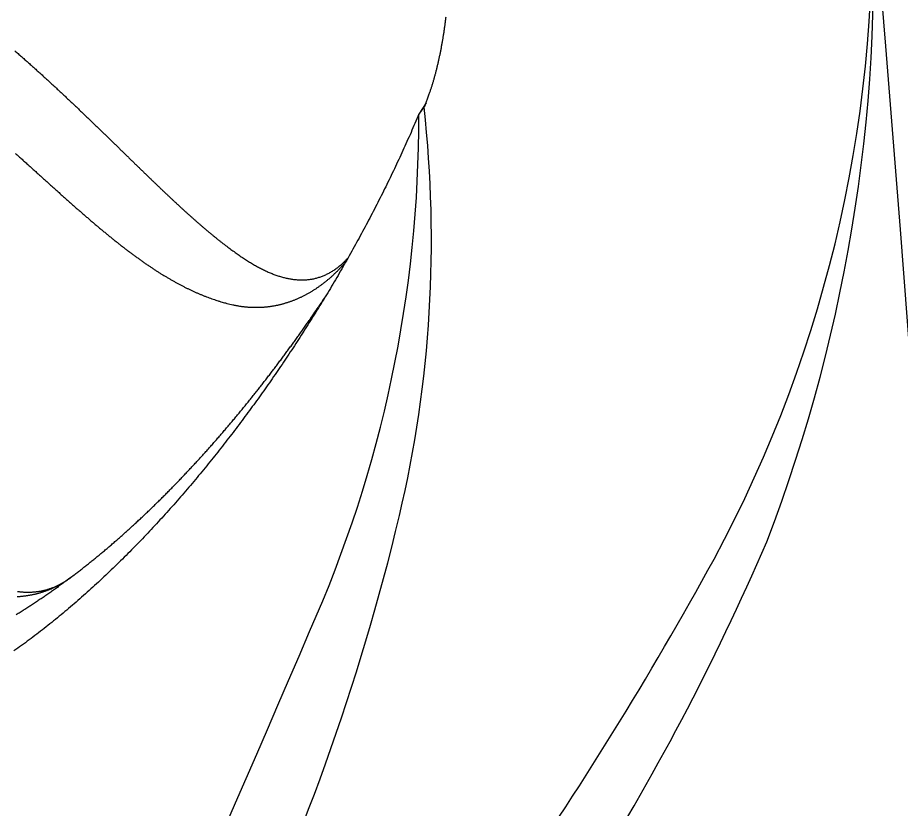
# Model space of a CAD drawing. Extents: x 649 to 723, y 631 to 778.
# Drawn here: x 714.223 to 718.461, y 713.908 to 717.706 of the extents above; entities that cross this region are included whole.
import ezdxf

# ---------------------------------------------------------------- set-up
doc = ezdxf.new("R2010")
doc.units = 0
doc.header["$MEASUREMENT"] = 0
doc.layers.add('1', color=4, linetype='Continuous')
doc.layers.add('204', color=7, linetype='Continuous')

# ---------------------------------------------------------------- blocks, each defined once
blk = doc.blocks.new('2010PRODIGY')
at = {"layer": '1', "color": 3}
for centre, radius, start, end in [((62.9727, 70.6555), 6.3361, 331.66463, 3.00274), ((61.6064, 70.4972), 7.7094, 338.97441, 3.64569), ((61.437, 69.1773), 5.7573, 346.74194, 6.3771), ((61.0986, 69.7612), 6.0352, 335.94338, 0.19634), ((56.2791, 70.4134), 11.0612, 333.76347, 346.6367), ((57.8456, 72.4477), 11.9289, 318.55526, 336.71027), ((52.9373, 76.1845), 17.7937, 318.92748, 331.33181)]:
    blk.add_arc(centre, radius, start, end, dxfattribs=at)
at = {"layer": '1'}
for centre, radius, start, end in [((-257.0926, 43.4689), 327.5508, 354.947827, 4.819272), ((-76.9966, 128.7948), 156.2186, 333.814798, 336.818857)]:
    blk.add_arc(centre, radius, start, end, dxfattribs=at)
at = {"layer": '204', "color": 3, "linetype": 'Continuous'}
for p, q in [((67.1643, 69.8248), (67.1824, 69.8749)), ((67.1685, 69.8366), (67.1336, 69.7819))]:
    blk.add_line(p, q, dxfattribs=at)
for points in [[(67.1824, 69.8749), (67.187, 69.8882, 0.003057), (67.1916, 69.9017, 0.002986), (67.196, 69.9154, 0.002901), (67.2003, 69.9293, 0.002812), (67.2046, 69.9435, 0.002729), (67.2087, 69.9579, 0.002655), (67.2127, 69.9725, 0.002583), (67.2166, 69.9873, 0.002516), (67.2204, 70.0023, 0.002452), (67.2241, 70.0176, 0.002392), (67.2277, 70.033, 0.002334), (67.2312, 70.0486, 0.002281), (67.2346, 70.0644, 0.002229), (67.2379, 70.0804, 0.002182), (67.241, 70.0966, 0.002136), (67.2441, 70.1129, 0.002093), (67.247, 70.1295, 0.002052), (67.2499, 70.1461, 0.002015), (67.2526, 70.163, 0.001978), (67.2552, 70.18, 0.001944), (67.2577, 70.1972, 0.001912), (67.2601, 70.2145, 0.001882), (67.2624, 70.232, 0.001853), (67.2645, 70.2497, 0.001827)], [(65.196, 70.0867, -0.000688), (65.2118, 70.0729, -0.000686), (65.2274, 70.0592, -0.000663), (65.2429, 70.0454, -0.000647), (65.2584, 70.0317, -0.000634), (65.2737, 70.0181, -0.000621), (65.2889, 70.0044, -0.000604), (65.304, 69.9908, -0.000591), (65.319, 69.9772, -0.000574), (65.3339, 69.9637, -0.00056), (65.3487, 69.9501, -0.000543), (65.3634, 69.9367, -0.000529), (65.378, 69.9232, -0.000511), (65.3925, 69.9098, -0.000496), (65.4069, 69.8964, -0.000478), (65.4212, 69.8831, -0.000463), (65.4354, 69.8698, -0.000444), (65.4495, 69.8566, -0.000428), (65.4635, 69.8434, -0.000409), (65.4774, 69.8302, -0.000393), (65.4912, 69.8171, -0.000373), (65.5049, 69.804, -0.000356), (65.5186, 69.791, -0.000336), (65.5321, 69.7781, -0.000319), (65.5456, 69.7652, -0.000298), (65.5589, 69.7523, -0.00028), (65.5722, 69.7395, -0.000258), (65.5854, 69.7268, -0.000239), (65.5985, 69.7141, -0.000217), (65.6116, 69.7015, -0.000198), (65.6245, 69.6889, -0.000175), (65.6374, 69.6764, -0.000155), (65.6502, 69.664, -0.000132), (65.6629, 69.6516, -0.000111), (65.6755, 69.6393, -0.000086), (65.6881, 69.6271, -0.000065), (65.7005, 69.6149, -0.000041), (65.713, 69.6028, -0.000019), (65.7253, 69.5908, 0.000004), (65.7375, 69.5788, 0.000025), (65.7497, 69.5669, 0.00005), (65.7618, 69.5551, 0.000072), (65.7739, 69.5434, 0.000098), (65.7859, 69.5318, 0.000121), (65.7978, 69.5202, 0.000147), (65.8096, 69.5087, 0.000171), (65.8214, 69.4972, 0.000199), (65.8332, 69.4859, 0.000223), (65.8448, 69.4746, 0.000252), (65.8564, 69.4635, 0.000278), (65.868, 69.4524, 0.000307), (65.8794, 69.4414, 0.000334), (65.8909, 69.4304, 0.000364), (65.9022, 69.4196, 0.000392), (65.9135, 69.4088, 0.000423), (65.9248, 69.3982, 0.000453), (65.936, 69.3876, 0.000486), (65.9472, 69.3771, 0.000518), (65.9583, 69.3667, 0.000555), (65.9693, 69.3564, 0.000589), (65.9804, 69.3462, 0.000626), (65.9913, 69.3361, 0.000661), (66.0022, 69.3261, 0.000701), (66.0131, 69.3162, 0.000737), (66.0239, 69.3064, 0.000778), (66.0347, 69.2967, 0.000817), (66.0455, 69.2871, 0.000859), (66.0562, 69.2776, 0.000899), (66.0668, 69.2682, 0.000944), (66.0775, 69.2589, 0.000987), (66.088, 69.2497, 0.001036), (66.0986, 69.2407, 0.001082), (66.1091, 69.2317, 0.001132), (66.1196, 69.2229, 0.001181), (66.13, 69.2142, 0.001234), (66.1404, 69.2056, 0.001285), (66.1508, 69.1971, 0.001342), (66.1611, 69.1887, 0.001396), (66.1714, 69.1805, 0.001455), (66.1816, 69.1724, 0.001508), (66.1918, 69.1644, 0.001561), (66.202, 69.1566, 0.001613), (66.2122, 69.1489, 0.001669), (66.2223, 69.1413, 0.001723), (66.2324, 69.1339, 0.00178), (66.2424, 69.1266, 0.001838), (66.2524, 69.1194, 0.0019), (66.2624, 69.1124, 0.001957), (66.2724, 69.1055, 0.002012), (66.2824, 69.0987, 0.002098), (66.2923, 69.0921, 0.002231), (66.3021, 69.0857, 0.00238), (66.312, 69.0794, 0.002571), (66.3218, 69.0733, 0.002757), (66.3315, 69.0674, 0.002964), (66.3411, 69.0616, 0.003134), (66.3507, 69.0561, 0.003268), (66.3603, 69.0508, 0.003405), (66.3697, 69.0457, 0.003548), (66.3791, 69.0408, 0.003692), (66.3885, 69.0361, 0.00384), (66.3978, 69.0317, 0.003989), (66.4071, 69.0274, 0.004141), (66.4163, 69.0233, 0.004295), (66.4254, 69.0195, 0.00445), (66.4345, 69.0158, 0.004606), (66.4436, 69.0124, 0.004762), (66.4527, 69.0092, 0.004918), (66.4616, 69.0062, 0.005073), (66.4706, 69.0034, 0.005223), (66.4795, 69.0009, 0.005373), (66.4884, 68.9985, 0.005521), (66.4973, 68.9964, 0.005669), (66.5061, 68.9945, 0.005815), (66.5149, 68.9929, 0.005962), (66.5237, 68.9914, 0.006104), (66.5324, 68.9902, 0.006242), (66.5411, 68.9892, 0.00638), (66.5497, 68.9884, 0.00652), (66.5583, 68.9879, 0.006681), (66.5669, 68.9876, 0.006876), (66.5755, 68.9876, 0.00705), (66.584, 68.9878, 0.007224), (66.5925, 68.9882, 0.007376), (66.6009, 68.9889, 0.007527), (66.6093, 68.9899, 0.007652), (66.6177, 68.9911, 0.007773), (66.626, 68.9925, 0.007865), (66.6343, 68.9943, 0.007953), (66.6426, 68.9963, 0.008004), (66.6509, 68.9986, 0.008047), (66.6591, 69.0012, 0.008065), (66.6672, 69.004, 0.008088), (66.6754, 69.0072, 0.008035), (66.6835, 69.0106, 0.00795), (66.6915, 69.0143, 0.007955), (66.6996, 69.0184, 0.008054), (66.7076, 69.0227, 0.0077), (66.7156, 69.0273, 0.007065), (66.7235, 69.0322, 0.00772), (66.7314, 69.0376, 0.009101), (66.7395, 69.0434, 0.006659), (66.7471, 69.049, 0.002078), (66.754, 69.0543, 0.009355), (66.7627, 69.0618, 0.015416), (66.776, 69.0744, 0.007092), (66.7933, 69.0915, 0.003627)], [(67.1643, 69.8248), (67.1635, 69.8237, -0.000139), (67.1628, 69.8226, -0.00014), (67.162, 69.8215, -0.000137), (67.1613, 69.8205, -0.000131), (67.1605, 69.8194, -0.000127), (67.1597, 69.8183, -0.000123), (67.159, 69.8172, -0.00012), (67.1582, 69.8161, -0.000116), (67.1574, 69.815, -0.000112), (67.1566, 69.8139, -0.000109), (67.1559, 69.8128, -0.000106), (67.1551, 69.8117, -0.000102), (67.1543, 69.8106, -0.000099), (67.1535, 69.8095, -0.000096), (67.1527, 69.8084, -0.000094), (67.152, 69.8073, -0.000091), (67.1512, 69.8062, -0.000088), (67.1504, 69.8051, -0.000085), (67.1496, 69.804, -0.000083), (67.1488, 69.8029, -0.00008), (67.1481, 69.8018, -0.000078), (67.1473, 69.8007, -0.000075), (67.1465, 69.7996, -0.000073), (67.1457, 69.7986, -0.00007), (67.145, 69.7975, -0.000068), (67.1442, 69.7964, -0.000065), (67.1434, 69.7953, -0.000064), (67.1427, 69.7943, -0.000062), (67.1419, 69.7932, -0.000059), (67.1411, 69.7921, -0.000054), (67.1404, 69.7911, -0.000056), (67.1396, 69.79, -0.000062), (67.1389, 69.789, -0.000047), (67.1381, 69.788, -0.000021), (67.1375, 69.7871, -0.000059), (67.1367, 69.7859, -0.000093), (67.1354, 69.7842, -0.000046), (67.1338, 69.7819, -0.000025)], [(67.1338, 69.7819), (67.1152, 69.7383, -0.001933), (67.0963, 69.6948, -0.001931), (67.077, 69.6512, -0.001914), (67.0573, 69.6078, -0.001882), (67.0372, 69.5644, -0.001857), (67.0168, 69.521, -0.001836), (66.996, 69.4778, -0.001816), (66.9749, 69.4346, -0.001795), (66.9534, 69.3915, -0.001777), (66.9317, 69.3485, -0.001758), (66.9095, 69.3056, -0.001742), (66.8871, 69.2629, -0.001726), (66.8644, 69.2203, -0.001712), (66.8413, 69.1778, -0.001698), (66.818, 69.1354, -0.001686), (66.7943, 69.0932, -0.001674), (66.7704, 69.0512, -0.001665), (66.7462, 69.0093, -0.001655), (66.7218, 68.9676, -0.001647), (66.6971, 68.9262, -0.001639), (66.6721, 68.8849, -0.001633), (66.6469, 68.8438, -0.001627), (66.6214, 68.8029, -0.001623), (66.5958, 68.7623, -0.001619), (66.5699, 68.7218, -0.001617), (66.5438, 68.6817, -0.001615), (66.5174, 68.6417, -0.001615), (66.4909, 68.6021, -0.001614), (66.4642, 68.5627, -0.001617), (66.4373, 68.5235, -0.001621), (66.4102, 68.4847, -0.001623), (66.383, 68.4462, -0.001623), (66.3556, 68.408, -0.001637), (66.3279, 68.37, -0.001646), (66.3, 68.332, -0.00166), (66.2716, 68.2941, -0.0017), (66.2429, 68.2562, -0.001729), (66.2137, 68.2183, -0.001768), (66.1842, 68.1805, -0.001801), (66.1543, 68.1427, -0.001841), (66.1239, 68.1051, -0.001875), (66.0932, 68.0675, -0.001918), (66.0621, 68.03, -0.001954), (66.0306, 67.9927, -0.001999), (65.9986, 67.9555, -0.002038), (65.9663, 67.9185, -0.002084), (65.9337, 67.8817, -0.002126), (65.9006, 67.8451, -0.002176), (65.8671, 67.8087, -0.002218), (65.8333, 67.7726, -0.002266), (65.7991, 67.7367, -0.002316), (65.7644, 67.7011, -0.002377), (65.7294, 67.6657, -0.002411), (65.6941, 67.6308, -0.002462), (65.6588, 67.5965, -0.002521), (65.6233, 67.5629, -0.002565), (65.5878, 67.5298, -0.002614), (65.5523, 67.4974, -0.002665), (65.5166, 67.4656, -0.002716), (65.4809, 67.4345, -0.002765), (65.4451, 67.404, -0.002816), (65.4092, 67.3741, -0.002865), (65.3732, 67.3448, -0.002916), (65.3371, 67.3162, -0.002966), (65.3009, 67.2881, -0.003014), (65.2647, 67.2608, -0.003058), (65.2283, 67.234, -0.003113), (65.1919, 67.2079, -0.003171)], [(65.1991, 69.5943, -0.000232), (65.2149, 69.5801, -0.000204), (65.2306, 69.566, -0.000171), (65.2462, 69.552, -0.000142), (65.2616, 69.538, -0.000109), (65.277, 69.5241, -0.000079), (65.2923, 69.5103, -0.000044), (65.3076, 69.4966, -0.000013), (65.3227, 69.4829, 0.000022), (65.3377, 69.4693, 0.000055), (65.3527, 69.4558, 0.000092), (65.3676, 69.4424, 0.000128), (65.3824, 69.4291, 0.000173), (65.3971, 69.4158, 0.000214), (65.4117, 69.4027, 0.00026), (65.4263, 69.3897, 0.000302), (65.4408, 69.3767, 0.000349), (65.4552, 69.3639, 0.000393), (65.4696, 69.3511, 0.000442), (65.4839, 69.3385, 0.000488), (65.4981, 69.326, 0.000539), (65.5123, 69.3136, 0.000586), (65.5264, 69.3013, 0.00064), (65.5404, 69.2891, 0.000689), (65.5544, 69.277, 0.000744), (65.5683, 69.2651, 0.000795), (65.5822, 69.2533, 0.000853), (65.596, 69.2416, 0.000906), (65.6098, 69.23, 0.000966), (65.6236, 69.2186, 0.001022), (65.6373, 69.2073, 0.001085), (65.6509, 69.1962, 0.001141), (65.6645, 69.1851, 0.001198), (65.6781, 69.1743, 0.001248), (65.6916, 69.1635, 0.001299), (65.7051, 69.153, 0.001348), (65.7186, 69.1425, 0.001403), (65.732, 69.1322, 0.001455), (65.7454, 69.1221, 0.001512), (65.7587, 69.1121, 0.001567), (65.772, 69.1023, 0.001626), (65.7853, 69.0927, 0.001683), (65.7986, 69.0832, 0.001746), (65.8118, 69.0738, 0.001805), (65.825, 69.0647, 0.001866), (65.8382, 69.0557, 0.001925), (65.8513, 69.0468, 0.001987), (65.8644, 69.0382, 0.002048), (65.8775, 69.0297, 0.002113), (65.8905, 69.0214, 0.002178), (65.9035, 69.0133, 0.002246), (65.9165, 69.0054, 0.002314), (65.9295, 68.9976, 0.002386), (65.9424, 68.99, 0.002456), (65.9553, 68.9827, 0.002529), (65.9682, 68.9755, 0.002596), (65.9811, 68.9685, 0.002659), (65.9939, 68.9617, 0.00272), (66.0067, 68.9551, 0.002782), (66.0195, 68.9486, 0.002845), (66.0323, 68.9424, 0.002911), (66.0451, 68.9364, 0.002962), (66.0579, 68.9305, 0.003002), (66.0706, 68.9248, 0.003084), (66.0834, 68.9194, 0.003206), (66.0962, 68.9141, 0.00317), (66.1089, 68.909, 0.003007), (66.1215, 68.9041, 0.003391), (66.1343, 68.8994, 0.004149), (66.1474, 68.8949, 0.003201), (66.1597, 68.8907, 0.001065), (66.1707, 68.887, 0.004665), (66.1849, 68.8828, 0.008382), (66.2066, 68.8769, 0.004212), (66.2349, 68.8696, 0.00225)], [(66.2349, 68.8696), (66.2419, 68.8681, 0.003128), (66.2488, 68.8666, 0.003164), (66.2558, 68.8652, 0.003193), (66.2627, 68.864, 0.003208), (66.2697, 68.8628, 0.003227), (66.2766, 68.8617, 0.003243), (66.2835, 68.8607, 0.003258), (66.2903, 68.8598, 0.003268), (66.2972, 68.859, 0.00328), (66.304, 68.8583, 0.003289), (66.3109, 68.8577, 0.0033), (66.3177, 68.8572, 0.003308), (66.3245, 68.8568, 0.003317), (66.3313, 68.8564, 0.003324), (66.3381, 68.8562, 0.003332), (66.3448, 68.856, 0.003336), (66.3515, 68.856, 0.003343), (66.3583, 68.856, 0.003346), (66.365, 68.8561, 0.003351), (66.3717, 68.8563, 0.003353), (66.3783, 68.8566, 0.003356), (66.385, 68.857, 0.003357), (66.3916, 68.8575, 0.003358), (66.3982, 68.8581, 0.003357), (66.4048, 68.8587, 0.003357), (66.4114, 68.8595, 0.003355), (66.418, 68.8603, 0.003353), (66.4245, 68.8612, 0.003349), (66.431, 68.8622, 0.003344), (66.4375, 68.8633, 0.003335), (66.444, 68.8645, 0.003328), (66.4504, 68.8657, 0.003318), (66.4569, 68.8671, 0.003308), (66.4633, 68.8685, 0.003296), (66.4697, 68.87, 0.003285), (66.476, 68.8716, 0.003272), (66.4824, 68.8733, 0.003259), (66.4887, 68.8751, 0.003244), (66.495, 68.8769, 0.00323), (66.5013, 68.8789, 0.003214), (66.5076, 68.8809, 0.003198), (66.5138, 68.883, 0.003181), (66.52, 68.8851, 0.003164), (66.5262, 68.8874, 0.003146), (66.5324, 68.8897, 0.003128), (66.5386, 68.8921, 0.003108), (66.5447, 68.8946, 0.003089), (66.5508, 68.8972, 0.003068), (66.5569, 68.8999, 0.003049), (66.5629, 68.9026, 0.003027), (66.569, 68.9054, 0.003006), (66.575, 68.9083, 0.002984), (66.581, 68.9113, 0.002963), (66.587, 68.9143, 0.002942), (66.5929, 68.9174, 0.002926), (66.5988, 68.9206, 0.002916), (66.6047, 68.9239, 0.002905), (66.6106, 68.9273, 0.002893), (66.6164, 68.9307, 0.002881), (66.6222, 68.9342, 0.002869), (66.628, 68.9378, 0.002856), (66.6338, 68.9414, 0.002843), (66.6395, 68.9451, 0.00283), (66.6452, 68.9489, 0.002817), (66.6509, 68.9528, 0.002803), (66.6566, 68.9568, 0.002789), (66.6622, 68.9608, 0.002775), (66.6678, 68.9649, 0.002761), (66.6734, 68.9691, 0.002746), (66.6789, 68.9733, 0.002732), (66.6844, 68.9777, 0.002716), (66.6899, 68.9821, 0.0027), (66.6954, 68.9866, 0.002687), (66.7008, 68.9911, 0.002677), (66.7062, 68.9957, 0.002654), (66.7116, 69.0004, 0.002623), (66.7169, 69.0052, 0.00263), (66.7222, 69.0101, 0.002668), (66.7275, 69.015, 0.002575), (66.7327, 69.02, 0.002389), (66.7379, 69.025, 0.002623), (66.7431, 69.0302, 0.003108), (66.7484, 69.0356, 0.002337), (66.7534, 69.0407, 0.000791), (66.7579, 69.0454, 0.00328), (66.7635, 69.0515, 0.005573), (66.7722, 69.0612, 0.002687), (66.7834, 69.074, 0.001413)], [(65.4636, 67.5596), (65.4808, 67.5726, 0.001446), (65.4979, 67.5857, 0.001438), (65.515, 67.599, 0.001427), (65.532, 67.6124, 0.001416), (65.5491, 67.626, 0.001404), (65.5661, 67.6397, 0.001393), (65.5831, 67.6535, 0.001382), (65.6001, 67.6675, 0.001371), (65.6171, 67.6816, 0.00136), (65.6341, 67.6958, 0.001348), (65.651, 67.7102, 0.001337), (65.6679, 67.7248, 0.001326), (65.6848, 67.7394, 0.001314), (65.7017, 67.7543, 0.001303), (65.7186, 67.7692, 0.001292), (65.7354, 67.7843, 0.00128), (65.7522, 67.7996, 0.001269), (65.769, 67.8149, 0.001258), (65.7858, 67.8305, 0.001247), (65.8026, 67.8461, 0.001235), (65.8194, 67.8619, 0.001224), (65.8361, 67.8779, 0.001212), (65.8529, 67.894, 0.001202), (65.8696, 67.9102, 0.001191), (65.8863, 67.9266, 0.001179), (65.903, 67.9431, 0.001169), (65.9196, 67.9597, 0.001158), (65.9362, 67.9764, 0.001146), (65.9527, 67.9932, 0.001137), (65.9691, 68.01, 0.001124), (65.9854, 68.0269, 0.001112), (66.0016, 68.0438, 0.001101), (66.0177, 68.0609, 0.001091), (66.0338, 68.0779, 0.001079), (66.0497, 68.095, 0.001068), (66.0656, 68.1122, 0.001057), (66.0814, 68.1295, 0.001047), (66.0971, 68.1467, 0.001036), (66.1127, 68.1641, 0.001026), (66.1282, 68.1814, 0.001015), (66.1437, 68.1988, 0.001006), (66.159, 68.2163, 0.000995), (66.1743, 68.2338, 0.000986), (66.1895, 68.2514, 0.000975), (66.2046, 68.2689, 0.000966), (66.2196, 68.2865, 0.000956), (66.2345, 68.3042, 0.000947), (66.2493, 68.3219, 0.000937), (66.2641, 68.3396, 0.000929), (66.2787, 68.3573, 0.000919), (66.2933, 68.3751, 0.000911), (66.3077, 68.3929, 0.000901), (66.3221, 68.4107, 0.000893), (66.3364, 68.4285, 0.000884), (66.3506, 68.4463, 0.000876), (66.3648, 68.4642, 0.000867), (66.3788, 68.4821, 0.000859), (66.3927, 68.5, 0.00085), (66.4066, 68.5179, 0.000843), (66.4204, 68.5358, 0.000834), (66.434, 68.5537, 0.000827), (66.4476, 68.5716, 0.000818), (66.4611, 68.5896, 0.000812), (66.4745, 68.6075, 0.000805), (66.4879, 68.6254, 0.000796), (66.5011, 68.6434, 0.000781), (66.5142, 68.6613, 0.000784), (66.5273, 68.6792, 0.000795), (66.5403, 68.6972, 0.000768), (66.5533, 68.7153, 0.000717), (66.5661, 68.7332, 0.00079), (66.5791, 68.7516, 0.000941), (66.5924, 68.7704, 0.000712), (66.6048, 68.7882, 0.000242), (66.616, 68.8042, 0.001004), (66.6303, 68.825, 0.001725), (66.6523, 68.8572, 0.00084), (66.6809, 68.8994, 0.000444)], [(65.2095, 67.4932, 0.004378), (65.2165, 67.4923, 0.004433), (65.2235, 67.4916, 0.004489), (65.2305, 67.4909, 0.004552), (65.2374, 67.4905, 0.004615), (65.2444, 67.4901, 0.004687), (65.2513, 67.4899, 0.004751), (65.2583, 67.4898, 0.004818), (65.2652, 67.4899, 0.004877), (65.2721, 67.4901, 0.00494), (65.2791, 67.4904, 0.004995), (65.286, 67.4909, 0.005053), (65.2928, 67.4915, 0.005103), (65.2997, 67.4922, 0.005155), (65.3066, 67.4931, 0.005197), (65.3134, 67.4941, 0.005243), (65.3203, 67.4953, 0.005278), (65.3271, 67.4967, 0.005316), (65.3339, 67.4981, 0.005342), (65.3407, 67.4998, 0.005368), (65.3474, 67.5015, 0.00539), (65.3542, 67.5035, 0.005421), (65.3609, 67.5056, 0.005414), (65.3676, 67.5078, 0.00539), (65.3743, 67.5102, 0.005438), (65.381, 67.5128, 0.005556), (65.3876, 67.5155, 0.005378), (65.3943, 67.5184, 0.005001), (65.4008, 67.5214, 0.005523), (65.4074, 67.5246, 0.006587), (65.4142, 67.5281, 0.004922), (65.4205, 67.5315, 0.0016), (65.4262, 67.5347, 0.006963), (65.4335, 67.5391, 0.011789), (65.4446, 67.5464, 0.0056), (65.4592, 67.5563, 0.002914)], [(65.4592, 67.5563), (65.4593, 67.5564, 0.000201), (65.4594, 67.5565, 0.000202), (65.4595, 67.5565, 0.0002), (65.4596, 67.5566, 0.000196), (65.4597, 67.5567, 0.000193), (65.4598, 67.5568, 0.00019), (65.46, 67.5569, 0.000187), (65.4601, 67.5569, 0.000184), (65.4602, 67.557, 0.000181), (65.4603, 67.5571, 0.000178), (65.4604, 67.5572, 0.000175), (65.4605, 67.5573, 0.000172), (65.4606, 67.5574, 0.000169), (65.4607, 67.5574, 0.000166), (65.4608, 67.5575, 0.000163), (65.461, 67.5576, 0.00016), (65.4611, 67.5577, 0.000157), (65.4612, 67.5578, 0.000154), (65.4613, 67.5579, 0.000151), (65.4614, 67.5579, 0.000148), (65.4615, 67.558, 0.000145), (65.4616, 67.5581, 0.000142), (65.4617, 67.5582, 0.00014), (65.4618, 67.5583, 0.000137), (65.462, 67.5584, 0.000134), (65.4621, 67.5584, 0.00013), (65.4622, 67.5585, 0.000128), (65.4623, 67.5586, 0.000128), (65.4624, 67.5587, 0.000122), (65.4625, 67.5588, 0.000112), (65.4626, 67.5589, 0.000119), (65.4627, 67.5589, 0.000136), (65.4629, 67.559, 0.000103), (65.463, 67.5591, 0.00004), (65.4631, 67.5592, 0.000137), (65.4632, 67.5593, 0.000223), (65.4634, 67.5594, 0.000108), (65.4636, 67.5596, 0.000058)], [(65.4592, 67.5563), (65.441, 67.5427, -0.001605), (65.4228, 67.5293, -0.001633), (65.4046, 67.5161, -0.001629), (65.3864, 67.503, -0.001586), (65.3681, 67.4901, -0.00158), (65.3499, 67.4773, -0.001606), (65.3316, 67.4647, -0.001623), (65.3133, 67.4523, -0.001632), (65.295, 67.44, -0.001644), (65.2766, 67.4279, -0.001657), (65.2583, 67.416, -0.001671), (65.2399, 67.4042, -0.001683), (65.2215, 67.3926, -0.001696), (65.2031, 67.3812, -0.001709)], [(65.4592, 67.5563), (65.4534, 67.552, -0.004602), (65.4475, 67.5479, -0.004718), (65.4416, 67.5439, -0.004621), (65.4355, 67.5399, -0.004317), (65.4295, 67.5362, -0.004122), (65.4234, 67.5325, -0.003965), (65.4173, 67.5289, -0.00384), (65.4112, 67.5255, -0.003694), (65.4052, 67.5222, -0.003591), (65.3991, 67.519, -0.003483), (65.3931, 67.516, -0.00342), (65.3872, 67.513, -0.00333), (65.3813, 67.5102, -0.003339), (65.3754, 67.5075, -0.003383), (65.3696, 67.5049, -0.003418), (65.3637, 67.5024, -0.003477), (65.3578, 67.5, -0.003523), (65.3519, 67.4977, -0.003543), (65.346, 67.4955, -0.003557), (65.3401, 67.4934, -0.003562), (65.3342, 67.4913, -0.003557), (65.3282, 67.4894, -0.003537), (65.3222, 67.4875, -0.003508), (65.3161, 67.4857, -0.00347), (65.31, 67.484, -0.003419), (65.3039, 67.4823, -0.003343), (65.2977, 67.4808, -0.003292), (65.2914, 67.4793, -0.003295), (65.2851, 67.4778, -0.003299), (65.2788, 67.4765, -0.003302), (65.2724, 67.4752, -0.00329), (65.266, 67.4741, -0.003252), (65.2596, 67.473, -0.003221), (65.2532, 67.472, -0.003195), (65.2468, 67.471, -0.003168), (65.2403, 67.4702, -0.003136), (65.2338, 67.4694, -0.003107), (65.2273, 67.4687, -0.003076), (65.2208, 67.4681, -0.003046), (65.2142, 67.4676, -0.003014), (65.2076, 67.4671, -0.002983)]]:
    blk.add_lwpolyline(points, format="xyb", dxfattribs=at)

msp = doc.modelspace()

# ---------------------------------------------------------------- block references
at = {"layer": '1'}
msp.add_blockref('2010PRODIGY', (649.0128, 647.4604), dxfattribs=at)

doc.saveas('drawing.dxf')
